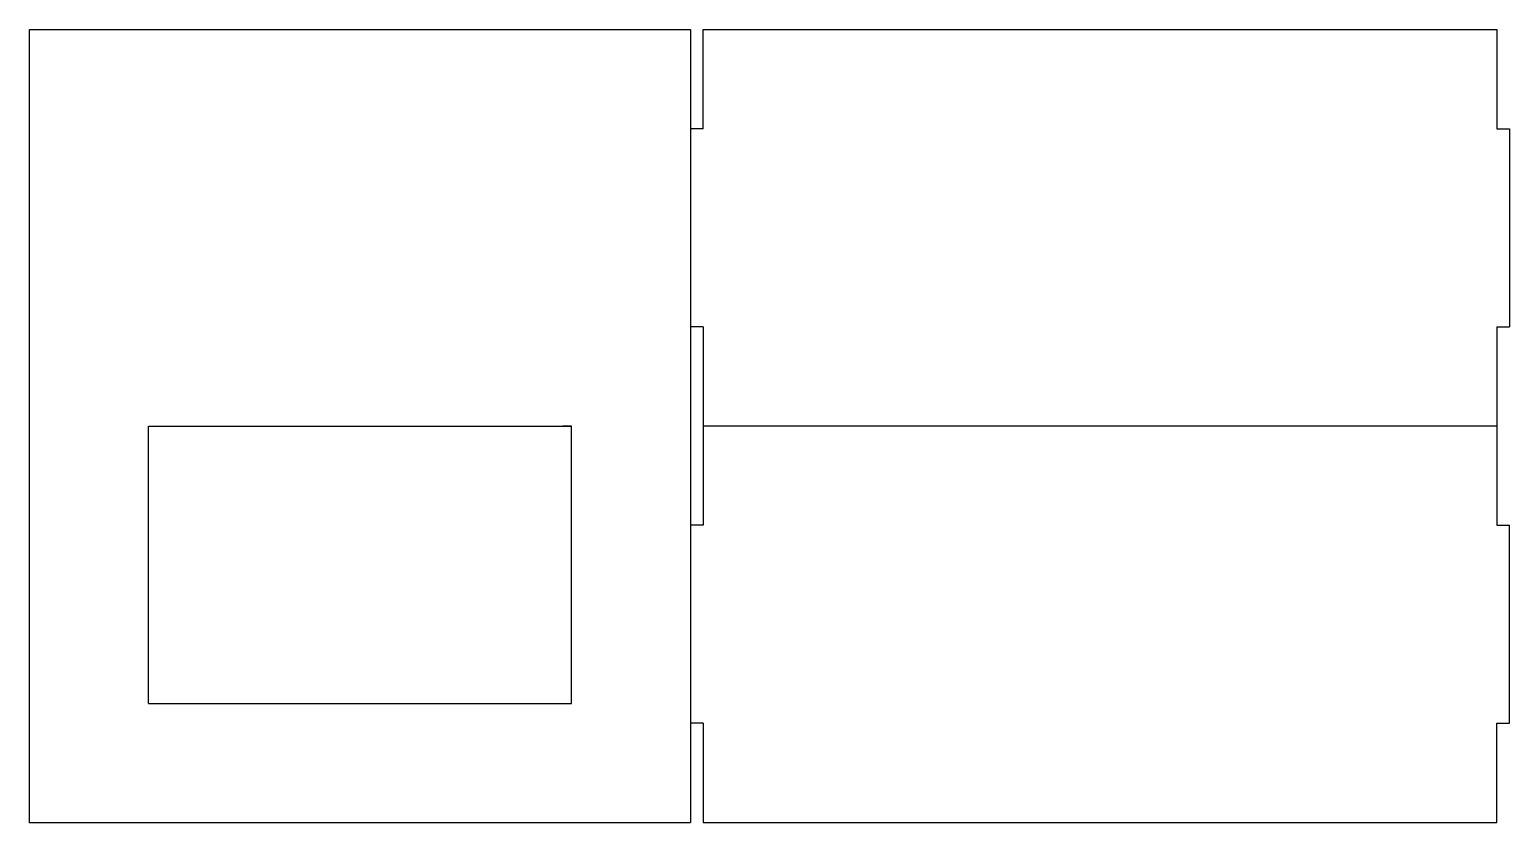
# Model space of a CAD drawing. Header units: millimetres. Extents: x 0 to 373, y 0 to 200.
import ezdxf

# ---------------------------------------------------------------- set-up
doc = ezdxf.new("R2010")
doc.units = ezdxf.units.MM
doc.header["$MEASUREMENT"] = 0
doc.layers.add('partes em falta v2_Sketch1', color=7, linetype='Continuous')
doc.layers.add('partes em falta v2_Sketch2', color=7, linetype='Continuous')

msp = doc.modelspace()

# ---------------------------------------------------------------- linework, layer by layer
at = {"layer": 'partes em falta v2_Sketch1'}
for p, q in [((0, 0), (0, 200)), ((0, 200), (166.6, 200)), ((166.6, 200), (166.6, 0)), ((169.8, 200), (369.8, 200)), ((169.8, 175), (169.8, 200)), ((369.8, 200), (369.8, 175)), ((169.8, 175), (166.6, 175)), ((369.8, 175), (373, 175)), ((373, 175), (373, 125)), ((169.8, 125), (166.6, 125)), ((169.8, 125), (169.8, 100)), ((369.8, 125), (373, 125)), ((369.8, 125), (369.8, 100)), ((30, 100), (136.6, 100)), ((30, 30), (30, 100)), ((136.6, 100), (134.38, 100)), ((136.6, 30), (136.6, 100)), ((369.8, 100), (169.8, 100)), ((169.8, 100), (169.8, 75)), ((369.8, 100), (369.8, 75)), ((169.8, 75), (166.6, 75)), ((369.8, 75), (373, 75)), ((373, 25), (373, 75)), ((30, 30), (136.6, 30)), ((169.8, 25), (166.6, 25)), ((169.8, 25), (169.8, 0)), ((369.8, 25), (373, 25)), ((369.8, 0), (369.8, 25)), ((0, 0), (166.6, 0)), ((169.8, 0), (369.8, 0))]:
    msp.add_line(p, q, dxfattribs=at)
msp.add_point((0, 0), dxfattribs=at)
at = {"layer": 'partes em falta v2_Sketch2'}
msp.add_point((0, 0), dxfattribs=at)

doc.saveas('drawing.dxf')
